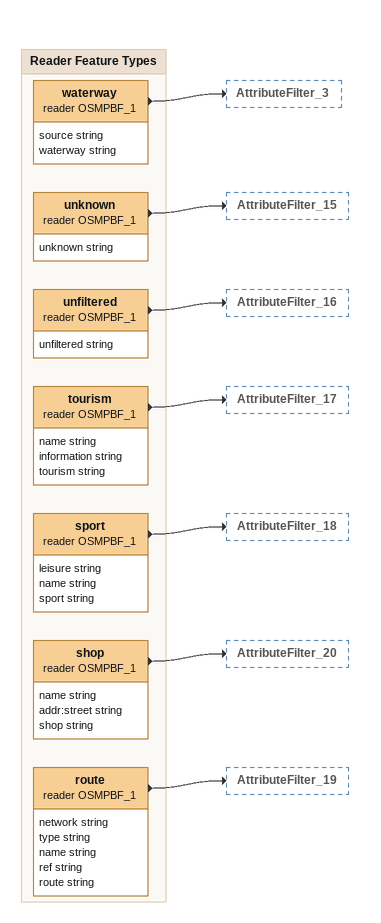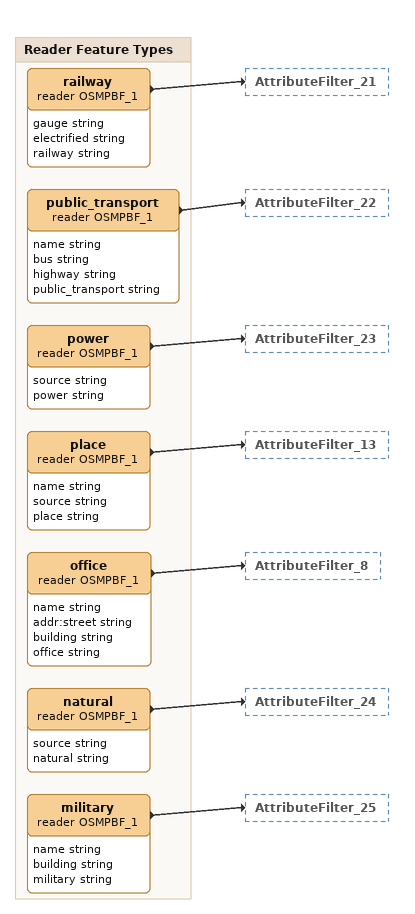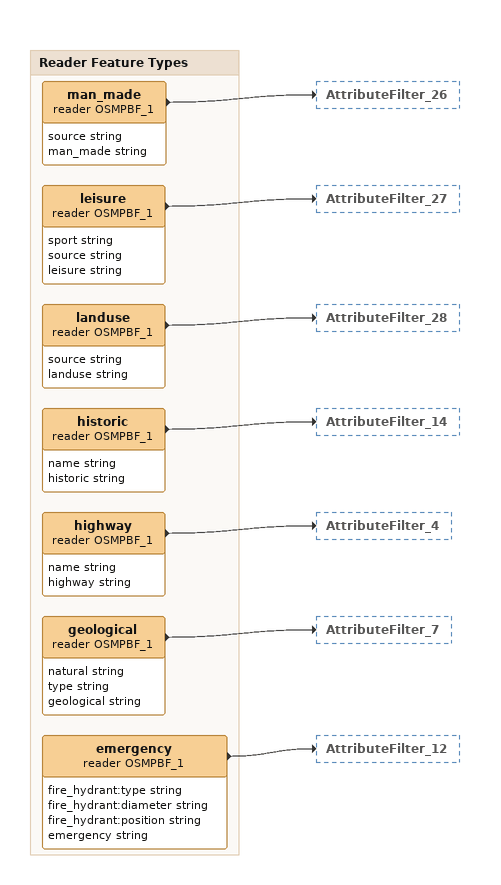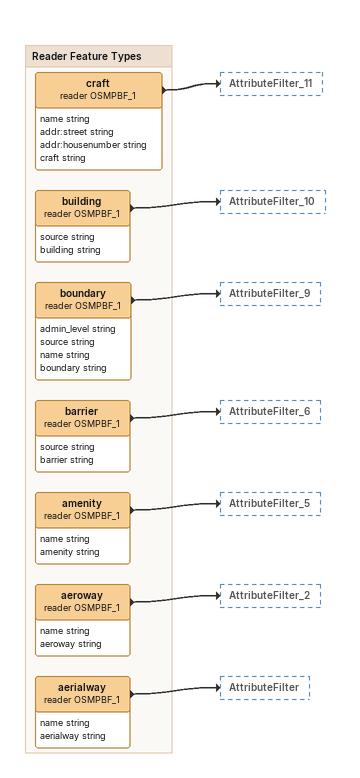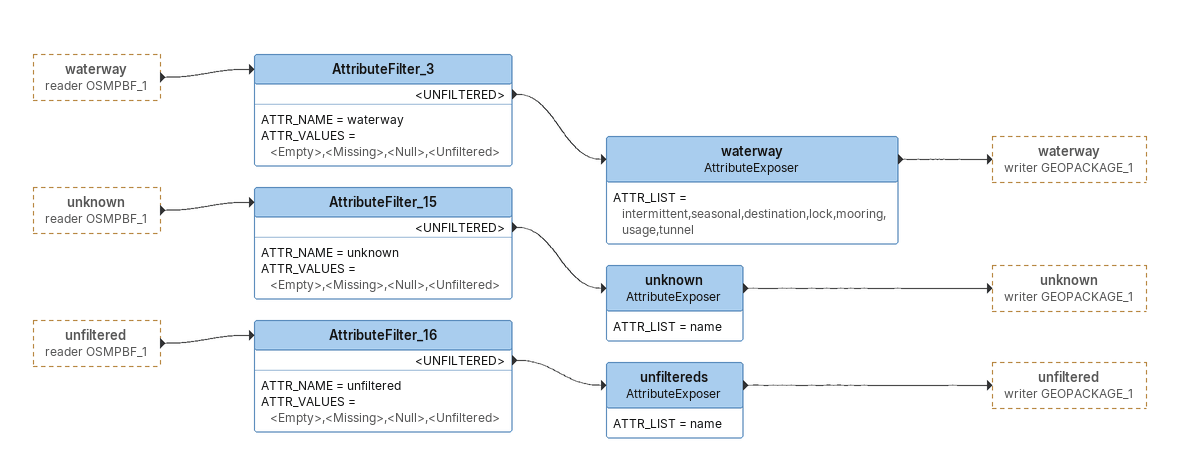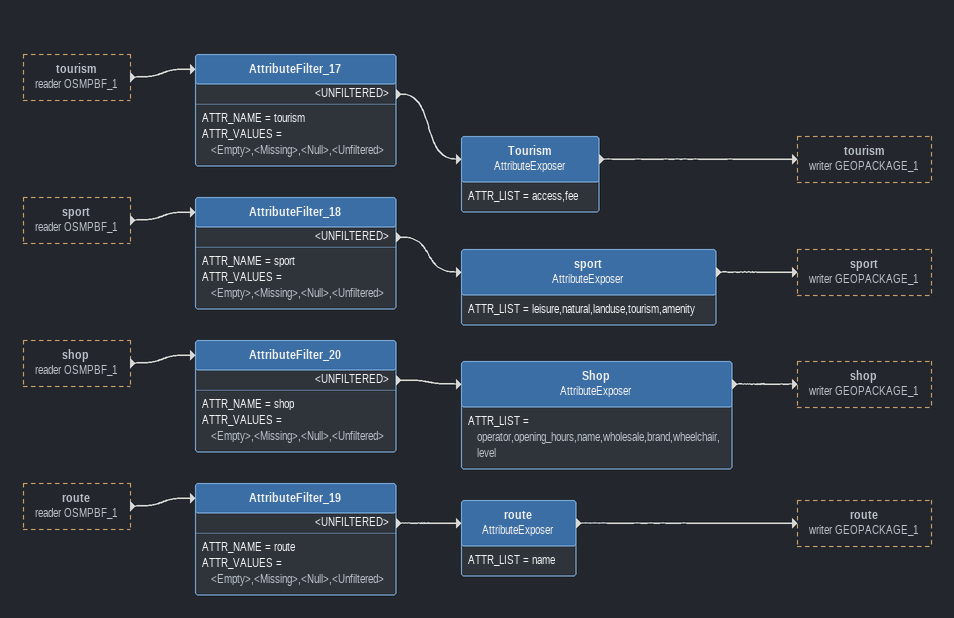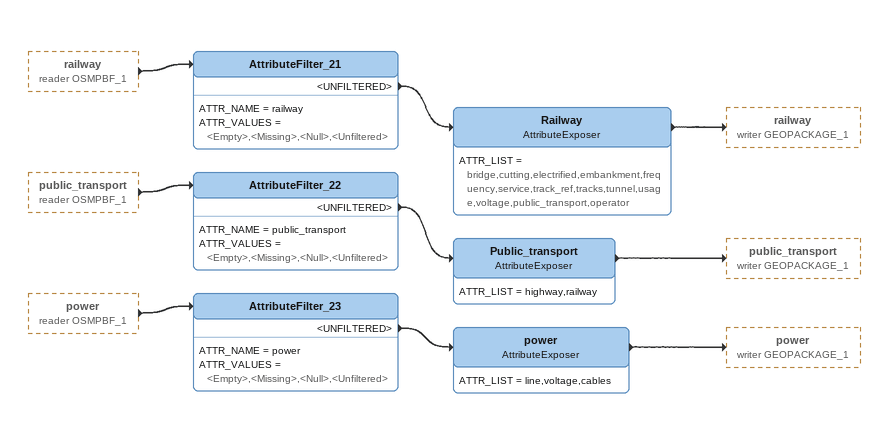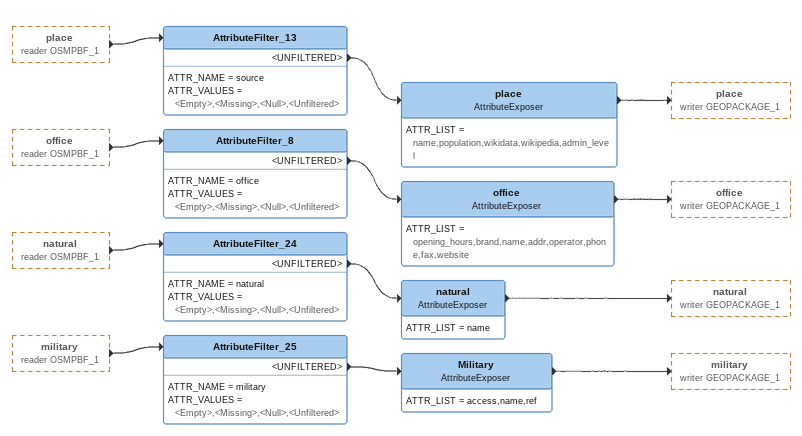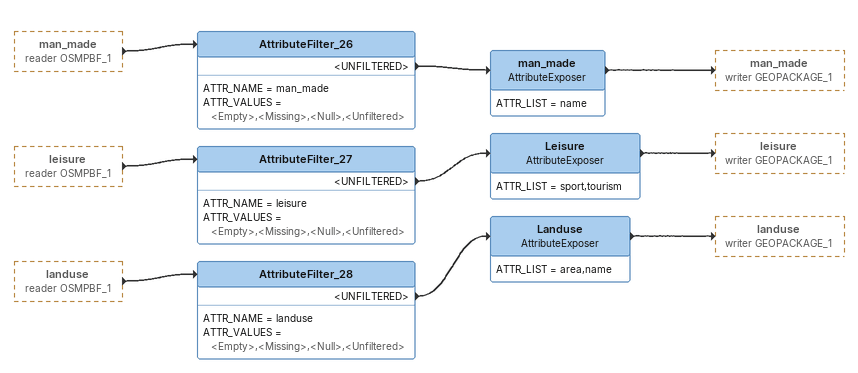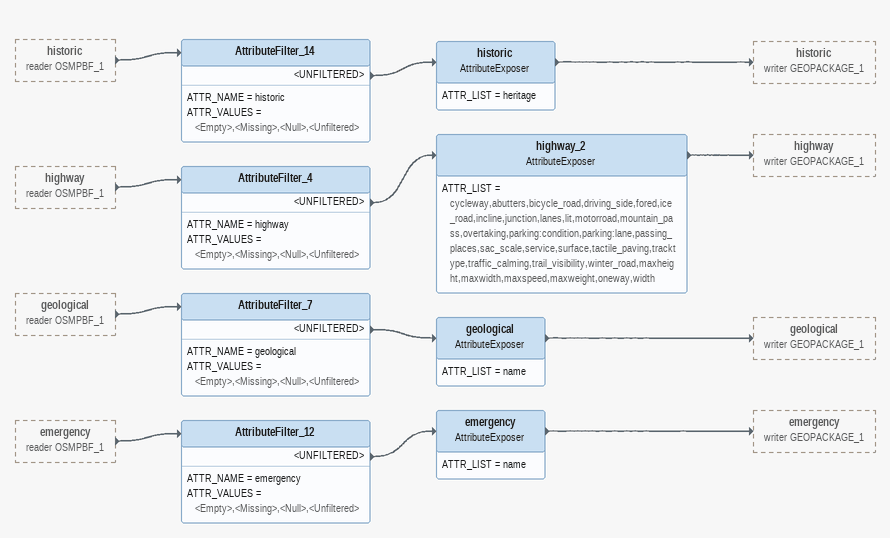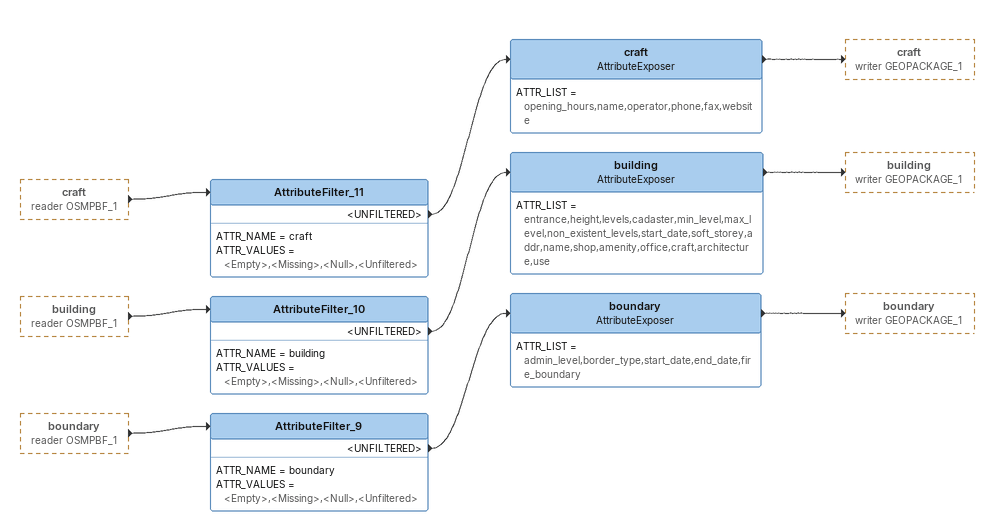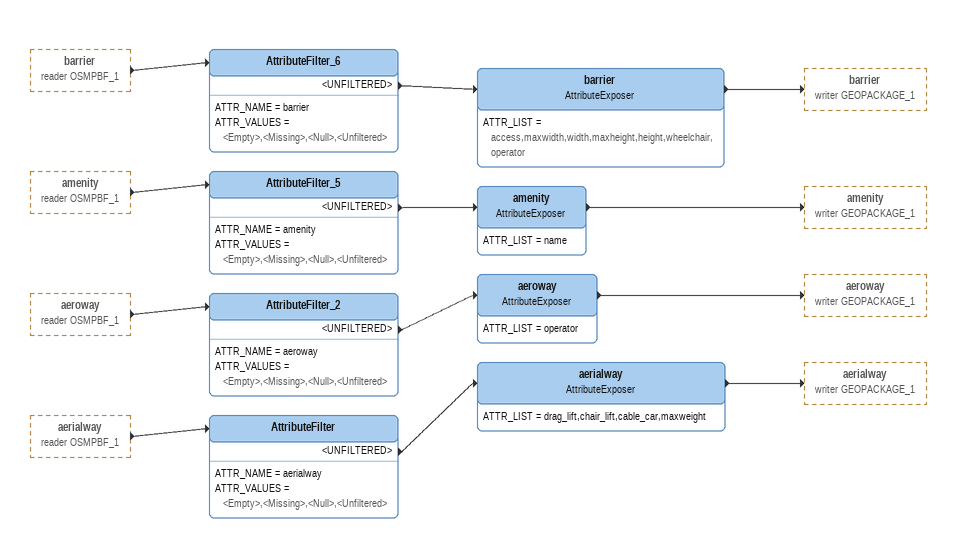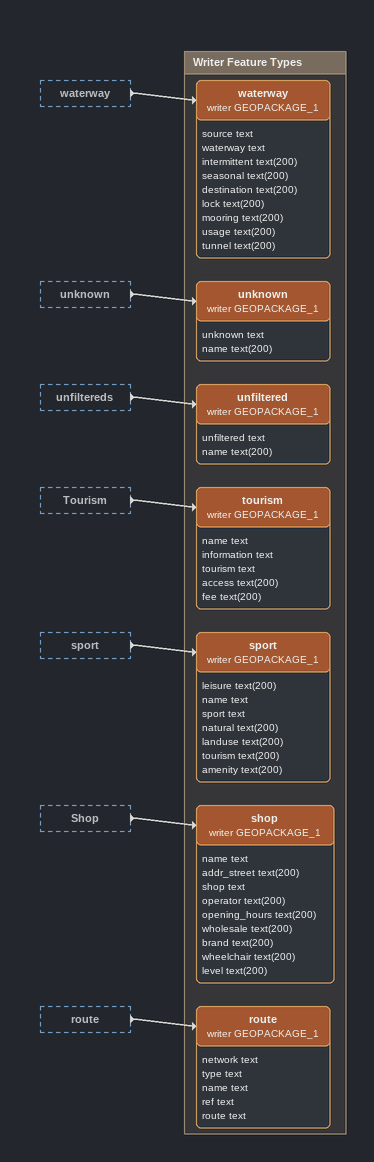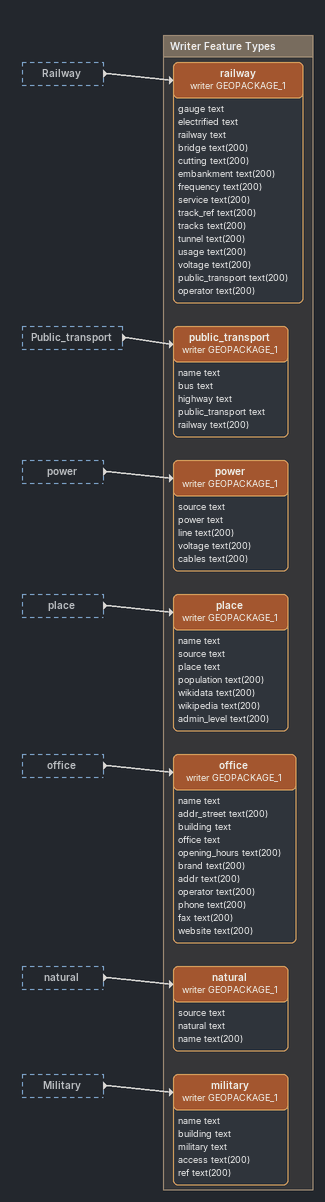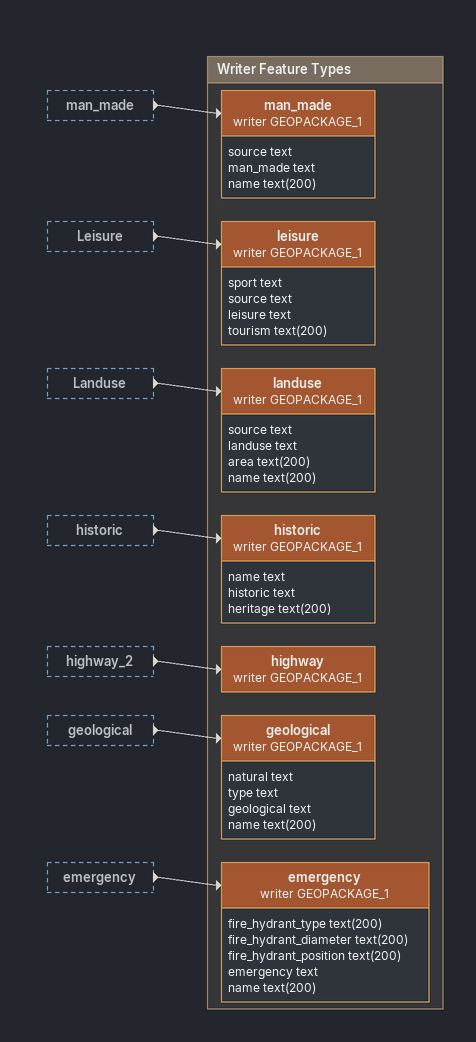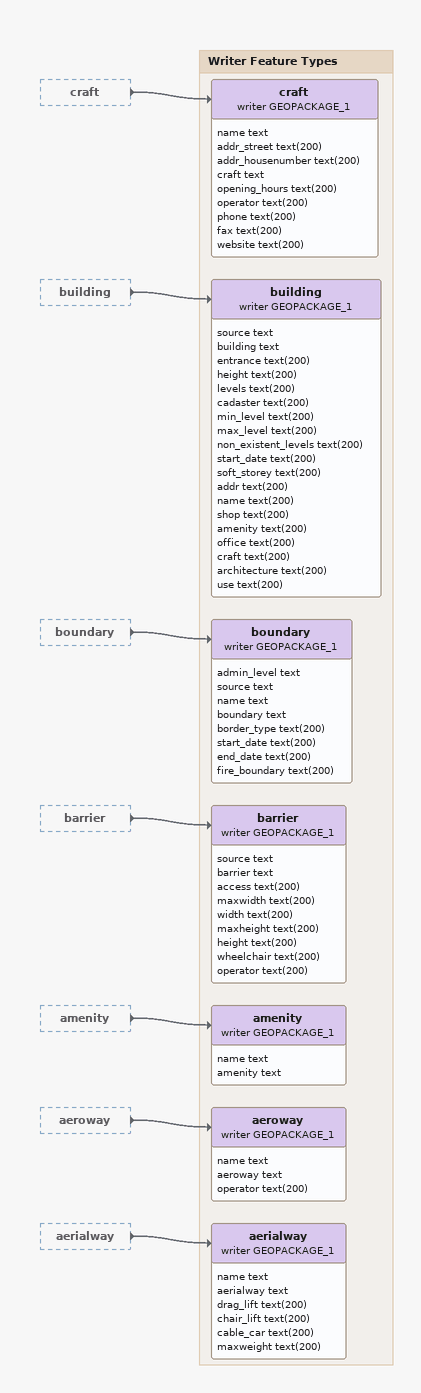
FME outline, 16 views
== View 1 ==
Bookmark: Reader Feature Types
waterway (reader OSMPBF_1)
    attributes: source string, waterway string
    -> AttributeFilter_3
unknown (reader OSMPBF_1)
    attributes: unknown string
    -> AttributeFilter_15
unfiltered (reader OSMPBF_1)
    attributes: unfiltered string
    -> AttributeFilter_16
tourism (reader OSMPBF_1)
    attributes: name string, information string, tourism string
    -> AttributeFilter_17
sport (reader OSMPBF_1)
    attributes: leisure string, name string, sport string
    -> AttributeFilter_18
shop (reader OSMPBF_1)
    attributes: name string, addr:street string, shop string
    -> AttributeFilter_20
route (reader OSMPBF_1)
    attributes: network string, type string, name string, ref string, route string
    -> AttributeFilter_19

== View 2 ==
Bookmark: Reader Feature Types
railway (reader OSMPBF_1)
    attributes: gauge string, electrified string, railway string
    -> AttributeFilter_21
public_transport (reader OSMPBF_1)
    attributes: name string, bus string, highway string, public_transport string
    -> AttributeFilter_22
power (reader OSMPBF_1)
    attributes: source string, power string
    -> AttributeFilter_23
place (reader OSMPBF_1)
    attributes: name string, source string, place string
    -> AttributeFilter_13
office (reader OSMPBF_1)
    attributes: name string, addr:street string, building string, office string
    -> AttributeFilter_8
natural (reader OSMPBF_1)
    attributes: source string, natural string
    -> AttributeFilter_24
military (reader OSMPBF_1)
    attributes: name string, building string, military string
    -> AttributeFilter_25

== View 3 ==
Bookmark: Reader Feature Types
man_made (reader OSMPBF_1)
    attributes: source string, man_made string
    -> AttributeFilter_26
leisure (reader OSMPBF_1)
    attributes: sport string, source string, leisure string
    -> AttributeFilter_27
landuse (reader OSMPBF_1)
    attributes: source string, landuse string
    -> AttributeFilter_28
historic (reader OSMPBF_1)
    attributes: name string, historic string
    -> AttributeFilter_14
highway (reader OSMPBF_1)
    attributes: name string, highway string
    -> AttributeFilter_4
geological (reader OSMPBF_1)
    attributes: natural string, type string, geological string
    -> AttributeFilter_7
emergency (reader OSMPBF_1)
    attributes: fire_hydrant:type string, fire_hydrant:diameter string, fire_hydrant:position string, emergency string
    -> AttributeFilter_12

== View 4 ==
Bookmark: Reader Feature Types
craft (reader OSMPBF_1)
    attributes: name string, addr:street string, addr:housenumber string, craft string
    -> AttributeFilter_11
building (reader OSMPBF_1)
    attributes: source string, building string
    -> AttributeFilter_10
boundary (reader OSMPBF_1)
    attributes: admin_level string, source string, name string, boundary string
    -> AttributeFilter_9
barrier (reader OSMPBF_1)
    attributes: source string, barrier string
    -> AttributeFilter_6
amenity (reader OSMPBF_1)
    attributes: name string, amenity string
    -> AttributeFilter_5
aeroway (reader OSMPBF_1)
    attributes: name string, aeroway string
    -> AttributeFilter_2
aerialway (reader OSMPBF_1)
    attributes: name string, aerialway string
    -> AttributeFilter

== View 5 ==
waterway (reader OSMPBF_1) [outside]
    -> AttributeFilter_3
unknown (reader OSMPBF_1) [outside]
    -> AttributeFilter_15
unfiltered (reader OSMPBF_1) [outside]
    -> AttributeFilter_16
AttributeFilter_3
    ATTR_NAME = waterway
    ATTR_VALUES = <Empty>,<Missing>,<Null>,<Unfiltered>
    <UNFILTERED> -> waterway
waterway: AttributeExposer
    ATTR_LIST = intermittent,seasonal,destination,lock,mooring,usage,tunnel
    -> waterway (writer GEOPACKAGE_1)
AttributeFilter_15
    ATTR_NAME = unknown
    ATTR_VALUES = <Empty>,<Missing>,<Null>,<Unfiltered>
    <UNFILTERED> -> unknown
unknown: AttributeExposer
    ATTR_LIST = name
    -> unknown (writer GEOPACKAGE_1)
AttributeFilter_16
    ATTR_NAME = unfiltered
    ATTR_VALUES = <Empty>,<Missing>,<Null>,<Unfiltered>
    <UNFILTERED> -> unfiltereds
unfiltereds: AttributeExposer
    ATTR_LIST = name
    -> unfiltered (writer GEOPACKAGE_1)

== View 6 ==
tourism (reader OSMPBF_1) [outside]
    -> AttributeFilter_17
sport (reader OSMPBF_1) [outside]
    -> AttributeFilter_18
shop (reader OSMPBF_1) [outside]
    -> AttributeFilter_20
route (reader OSMPBF_1) [outside]
    -> AttributeFilter_19
AttributeFilter_17
    ATTR_NAME = tourism
    ATTR_VALUES = <Empty>,<Missing>,<Null>,<Unfiltered>
    <UNFILTERED> -> Tourism
Tourism: AttributeExposer
    ATTR_LIST = access,fee
    -> tourism (writer GEOPACKAGE_1)
AttributeFilter_18
    ATTR_NAME = sport
    ATTR_VALUES = <Empty>,<Missing>,<Null>,<Unfiltered>
    <UNFILTERED> -> sport
sport: AttributeExposer
    ATTR_LIST = leisure,natural,landuse,tourism,amenity
    -> sport (writer GEOPACKAGE_1)
AttributeFilter_20
    ATTR_NAME = shop
    ATTR_VALUES = <Empty>,<Missing>,<Null>,<Unfiltered>
    <UNFILTERED> -> Shop
Shop: AttributeExposer
    ATTR_LIST = operator,opening_hours,name,wholesale,brand,wheelchair,level
    -> shop (writer GEOPACKAGE_1)
AttributeFilter_19
    ATTR_NAME = route
    ATTR_VALUES = <Empty>,<Missing>,<Null>,<Unfiltered>
    <UNFILTERED> -> route
route: AttributeExposer
    ATTR_LIST = name
    -> route (writer GEOPACKAGE_1)

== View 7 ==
railway (reader OSMPBF_1) [outside]
    -> AttributeFilter_21
public_transport (reader OSMPBF_1) [outside]
    -> AttributeFilter_22
power (reader OSMPBF_1) [outside]
    -> AttributeFilter_23
AttributeFilter_21
    ATTR_NAME = railway
    ATTR_VALUES = <Empty>,<Missing>,<Null>,<Unfiltered>
    <UNFILTERED> -> Railway
Railway: AttributeExposer
    ATTR_LIST = bridge,cutting,electrified,embankment,frequency,service,track_ref,tracks,tunnel,usage,voltage,public_transport,operator
    -> railway (writer GEOPACKAGE_1)
AttributeFilter_22
    ATTR_NAME = public_transport
    ATTR_VALUES = <Empty>,<Missing>,<Null>,<Unfiltered>
    <UNFILTERED> -> Public_transport
Public_transport: AttributeExposer
    ATTR_LIST = highway,railway
    -> public_transport (writer GEOPACKAGE_1)
AttributeFilter_23
    ATTR_NAME = power
    ATTR_VALUES = <Empty>,<Missing>,<Null>,<Unfiltered>
    <UNFILTERED> -> power
power: AttributeExposer
    ATTR_LIST = line,voltage,cables
    -> power (writer GEOPACKAGE_1)

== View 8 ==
place (reader OSMPBF_1) [outside]
    -> AttributeFilter_13
office (reader OSMPBF_1) [outside]
    -> AttributeFilter_8
natural (reader OSMPBF_1) [outside]
    -> AttributeFilter_24
military (reader OSMPBF_1) [outside]
    -> AttributeFilter_25
AttributeFilter_13
    ATTR_NAME = source
    ATTR_VALUES = <Empty>,<Missing>,<Null>,<Unfiltered>
    <UNFILTERED> -> place
place: AttributeExposer
    ATTR_LIST = name,population,wikidata,wikipedia,admin_level
    -> place (writer GEOPACKAGE_1)
AttributeFilter_8
    ATTR_NAME = office
    ATTR_VALUES = <Empty>,<Missing>,<Null>,<Unfiltered>
    <UNFILTERED> -> office
office: AttributeExposer
    ATTR_LIST = opening_hours,brand,name,addr,operator,phone,fax,website
    -> office (writer GEOPACKAGE_1)
AttributeFilter_24
    ATTR_NAME = natural
    ATTR_VALUES = <Empty>,<Missing>,<Null>,<Unfiltered>
    <UNFILTERED> -> natural
natural: AttributeExposer
    ATTR_LIST = name
    -> natural (writer GEOPACKAGE_1)
AttributeFilter_25
    ATTR_NAME = military
    ATTR_VALUES = <Empty>,<Missing>,<Null>,<Unfiltered>
    <UNFILTERED> -> Military
Military: AttributeExposer
    ATTR_LIST = access,name,ref
    -> military (writer GEOPACKAGE_1)

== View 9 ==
man_made (reader OSMPBF_1) [outside]
    -> AttributeFilter_26
leisure (reader OSMPBF_1) [outside]
    -> AttributeFilter_27
landuse (reader OSMPBF_1) [outside]
    -> AttributeFilter_28
AttributeFilter_26
    ATTR_NAME = man_made
    ATTR_VALUES = <Empty>,<Missing>,<Null>,<Unfiltered>
    <UNFILTERED> -> man_made
man_made: AttributeExposer
    ATTR_LIST = name
    -> man_made (writer GEOPACKAGE_1)
AttributeFilter_27
    ATTR_NAME = leisure
    ATTR_VALUES = <Empty>,<Missing>,<Null>,<Unfiltered>
    <UNFILTERED> -> Leisure
Leisure: AttributeExposer
    ATTR_LIST = sport,tourism
    -> leisure (writer GEOPACKAGE_1)
AttributeFilter_28
    ATTR_NAME = landuse
    ATTR_VALUES = <Empty>,<Missing>,<Null>,<Unfiltered>
    <UNFILTERED> -> Landuse
Landuse: AttributeExposer
    ATTR_LIST = area,name
    -> landuse (writer GEOPACKAGE_1)

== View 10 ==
historic (reader OSMPBF_1) [outside]
    -> AttributeFilter_14
highway (reader OSMPBF_1) [outside]
    -> AttributeFilter_4
geological (reader OSMPBF_1) [outside]
    -> AttributeFilter_7
emergency (reader OSMPBF_1) [outside]
    -> AttributeFilter_12
AttributeFilter_14
    ATTR_NAME = historic
    ATTR_VALUES = <Empty>,<Missing>,<Null>,<Unfiltered>
    <UNFILTERED> -> historic
historic: AttributeExposer
    ATTR_LIST = heritage
    -> historic (writer GEOPACKAGE_1)
AttributeFilter_4
    ATTR_NAME = highway
    ATTR_VALUES = <Empty>,<Missing>,<Null>,<Unfiltered>
    <UNFILTERED> -> highway_2
highway_2: AttributeExposer
    ATTR_LIST = cycleway,abutters,bicycle_road,driving_side,fored,ice_road,incline,junction,lanes,lit,motorroad,mountain_pass,overtaking,parking:condition,parking:lane,passing_places,sac_scale,service,surface,tactile_paving,tracktype,traffic_calming,trail_visibility,winter_road,maxheight,maxwidth,maxspeed,maxweight,oneway,width
    -> highway (writer GEOPACKAGE_1)
AttributeFilter_7
    ATTR_NAME = geological
    ATTR_VALUES = <Empty>,<Missing>,<Null>,<Unfiltered>
    <UNFILTERED> -> geological
geological: AttributeExposer
    ATTR_LIST = name
    -> geological (writer GEOPACKAGE_1)
AttributeFilter_12
    ATTR_NAME = emergency
    ATTR_VALUES = <Empty>,<Missing>,<Null>,<Unfiltered>
    <UNFILTERED> -> emergency
emergency: AttributeExposer
    ATTR_LIST = name
    -> emergency (writer GEOPACKAGE_1)

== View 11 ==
craft (reader OSMPBF_1) [outside]
    -> AttributeFilter_11
building (reader OSMPBF_1) [outside]
    -> AttributeFilter_10
boundary (reader OSMPBF_1) [outside]
    -> AttributeFilter_9
AttributeFilter_11
    ATTR_NAME = craft
    ATTR_VALUES = <Empty>,<Missing>,<Null>,<Unfiltered>
    <UNFILTERED> -> craft
craft: AttributeExposer
    ATTR_LIST = opening_hours,name,operator,phone,fax,website
    -> craft (writer GEOPACKAGE_1)
AttributeFilter_10
    ATTR_NAME = building
    ATTR_VALUES = <Empty>,<Missing>,<Null>,<Unfiltered>
    <UNFILTERED> -> building
building: AttributeExposer
    ATTR_LIST = entrance,height,levels,cadaster,min_level,max_level,non_existent_levels,start_date,soft_storey,addr,name,shop,amenity,office,craft,architecture,use
    -> building (writer GEOPACKAGE_1)
AttributeFilter_9
    ATTR_NAME = boundary
    ATTR_VALUES = <Empty>,<Missing>,<Null>,<Unfiltered>
    <UNFILTERED> -> boundary
boundary: AttributeExposer
    ATTR_LIST = admin_level,border_type,start_date,end_date,fire_boundary
    -> boundary (writer GEOPACKAGE_1)

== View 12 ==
barrier (reader OSMPBF_1) [outside]
    -> AttributeFilter_6
amenity (reader OSMPBF_1) [outside]
    -> AttributeFilter_5
aeroway (reader OSMPBF_1) [outside]
    -> AttributeFilter_2
aerialway (reader OSMPBF_1) [outside]
    -> AttributeFilter
AttributeFilter_6
    ATTR_NAME = barrier
    ATTR_VALUES = <Empty>,<Missing>,<Null>,<Unfiltered>
    <UNFILTERED> -> barrier
barrier: AttributeExposer
    ATTR_LIST = access,maxwidth,width,maxheight,height,wheelchair,operator
    -> barrier (writer GEOPACKAGE_1)
AttributeFilter_5
    ATTR_NAME = amenity
    ATTR_VALUES = <Empty>,<Missing>,<Null>,<Unfiltered>
    <UNFILTERED> -> amenity
amenity: AttributeExposer
    ATTR_LIST = name
    -> amenity (writer GEOPACKAGE_1)
AttributeFilter_2
    ATTR_NAME = aeroway
    ATTR_VALUES = <Empty>,<Missing>,<Null>,<Unfiltered>
    <UNFILTERED> -> aeroway
aeroway: AttributeExposer
    ATTR_LIST = operator
    -> aeroway (writer GEOPACKAGE_1)
AttributeFilter
    ATTR_NAME = aerialway
    ATTR_VALUES = <Empty>,<Missing>,<Null>,<Unfiltered>
    <UNFILTERED> -> aerialway
aerialway: AttributeExposer
    ATTR_LIST = drag_lift,chair_lift,cable_car,maxweight
    -> aerialway (writer GEOPACKAGE_1)

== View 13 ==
waterway [outside]
    -> waterway (writer GEOPACKAGE_1)
unknown [outside]
    -> unknown (writer GEOPACKAGE_1)
unfiltereds [outside]
    -> unfiltered (writer GEOPACKAGE_1)
Tourism [outside]
    -> tourism (writer GEOPACKAGE_1)
sport [outside]
    -> sport (writer GEOPACKAGE_1)
Shop [outside]
    -> shop (writer GEOPACKAGE_1)
route [outside]
    -> route (writer GEOPACKAGE_1)

Bookmark: Writer Feature Types
waterway (writer GEOPACKAGE_1)
    attributes: source text, waterway text, intermittent text(200), seasonal text(200), destination text(200), lock text(200), mooring text(200), usage text(200), tunnel text(200)
unknown (writer GEOPACKAGE_1)
    attributes: unknown text, name text(200)
unfiltered (writer GEOPACKAGE_1)
    attributes: unfiltered text, name text(200)
tourism (writer GEOPACKAGE_1)
    attributes: name text, information text, tourism text, access text(200), fee text(200)
sport (writer GEOPACKAGE_1)
    attributes: leisure text(200), name text, sport text, natural text(200), landuse text(200), tourism text(200), amenity text(200)
shop (writer GEOPACKAGE_1)
    attributes: name text, addr_street text(200), shop text, operator text(200), opening_hours text(200), wholesale text(200), brand text(200), wheelchair text(200), level text(200)
route (writer GEOPACKAGE_1)
    attributes: network text, type text, name text, ref text, route text

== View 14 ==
Railway [outside]
    -> railway (writer GEOPACKAGE_1)
Public_transport [outside]
    -> public_transport (writer GEOPACKAGE_1)
power [outside]
    -> power (writer GEOPACKAGE_1)
place [outside]
    -> place (writer GEOPACKAGE_1)
office [outside]
    -> office (writer GEOPACKAGE_1)
natural [outside]
    -> natural (writer GEOPACKAGE_1)
Military [outside]
    -> military (writer GEOPACKAGE_1)

Bookmark: Writer Feature Types
railway (writer GEOPACKAGE_1)
    attributes: gauge text, electrified text, railway text, bridge text(200), cutting text(200), embankment text(200), frequency text(200), service text(200), track_ref text(200), tracks text(200), tunnel text(200), usage text(200), voltage text(200), public_transport text(200), operator text(200)
public_transport (writer GEOPACKAGE_1)
    attributes: name text, bus text, highway text, public_transport text, railway text(200)
power (writer GEOPACKAGE_1)
    attributes: source text, power text, line text(200), voltage text(200), cables text(200)
place (writer GEOPACKAGE_1)
    attributes: name text, source text, place text, population text(200), wikidata text(200), wikipedia text(200), admin_level text(200)
office (writer GEOPACKAGE_1)
    attributes: name text, addr_street text(200), building text, office text, opening_hours text(200), brand text(200), addr text(200), operator text(200), phone text(200), fax text(200), website text(200)
natural (writer GEOPACKAGE_1)
    attributes: source text, natural text, name text(200)
military (writer GEOPACKAGE_1)
    attributes: name text, building text, military text, access text(200), ref text(200)

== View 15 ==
man_made [outside]
    -> man_made (writer GEOPACKAGE_1)
Leisure [outside]
    -> leisure (writer GEOPACKAGE_1)
Landuse [outside]
    -> landuse (writer GEOPACKAGE_1)
historic [outside]
    -> historic (writer GEOPACKAGE_1)
highway_2 [outside]
    -> highway (writer GEOPACKAGE_1)
geological [outside]
    -> geological (writer GEOPACKAGE_1)
emergency [outside]
    -> emergency (writer GEOPACKAGE_1)

Bookmark: Writer Feature Types
man_made (writer GEOPACKAGE_1)
    attributes: source text, man_made text, name text(200)
leisure (writer GEOPACKAGE_1)
    attributes: sport text, source text, leisure text, tourism text(200)
landuse (writer GEOPACKAGE_1)
    attributes: source text, landuse text, area text(200), name text(200)
historic (writer GEOPACKAGE_1)
    attributes: name text, historic text, heritage text(200)
highway (writer GEOPACKAGE_1)
geological (writer GEOPACKAGE_1)
    attributes: natural text, type text, geological text, name text(200)
emergency (writer GEOPACKAGE_1)
    attributes: fire_hydrant_type text(200), fire_hydrant_diameter text(200), fire_hydrant_position text(200), emergency text, name text(200)

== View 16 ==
craft [outside]
    -> craft (writer GEOPACKAGE_1)
building [outside]
    -> building (writer GEOPACKAGE_1)
boundary [outside]
    -> boundary (writer GEOPACKAGE_1)
barrier [outside]
    -> barrier (writer GEOPACKAGE_1)
amenity [outside]
    -> amenity (writer GEOPACKAGE_1)
aeroway [outside]
    -> aeroway (writer GEOPACKAGE_1)
aerialway [outside]
    -> aerialway (writer GEOPACKAGE_1)

Bookmark: Writer Feature Types
craft (writer GEOPACKAGE_1)
    attributes: name text, addr_street text(200), addr_housenumber text(200), craft text, opening_hours text(200), operator text(200), phone text(200), fax text(200), website text(200)
building (writer GEOPACKAGE_1)
    attributes: source text, building text, entrance text(200), height text(200), levels text(200), cadaster text(200), min_level text(200), max_level text(200), non_existent_levels text(200), start_date text(200), soft_storey text(200), addr text(200), name text(200), shop text(200), amenity text(200), office text(200), craft text(200), architecture text(200), use text(200)
boundary (writer GEOPACKAGE_1)
    attributes: admin_level text, source text, name text, boundary text, border_type text(200), start_date text(200), end_date text(200), fire_boundary text(200)
barrier (writer GEOPACKAGE_1)
    attributes: source text, barrier text, access text(200), maxwidth text(200), width text(200), maxheight text(200), height text(200), wheelchair text(200), operator text(200)
amenity (writer GEOPACKAGE_1)
    attributes: name text, amenity text
aeroway (writer GEOPACKAGE_1)
    attributes: name text, aeroway text, operator text(200)
aerialway (writer GEOPACKAGE_1)
    attributes: name text, aerialway text, drag_lift text(200), chair_lift text(200), cable_car text(200), maxweight text(200)
